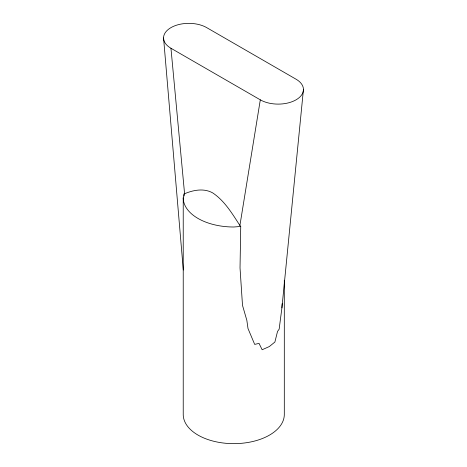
<?xml version="1.0" encoding="UTF-8"?>
<svg xmlns="http://www.w3.org/2000/svg" width="467" height="467" viewBox="0 0 467 467"><rect width="100%" height="100%" fill="white"/><g stroke="black" fill="none" stroke-linecap="round" stroke-linejoin="round"><path stroke-width="0.7" d="M184.132 196L184.132 193.834L184.582 193.741C193.385 189.993 204.009 187.979 212.765 192.935C224.691 200.938 232.227 213.67 239.904 225.479L240.733 226.472L240.026 267.906L242.501 305.342L246.845 320.344L248 328.523L254.684 344.401L259.033 343.362L262.145 349.742L269.331 346.555L274.888 342.042L277.532 331.436L279.149 329.182L281.916 307.876L303.439 89.524M281.916 307.876L282.138 303.632M239.904 225.479L260.306 99.839L170.957 48.259A25.271 14.588 0 0 1 170.957 27.623A25.271 14.588 0 0 1 206.694 27.623L296.043 79.203A25.271 14.588 0 0 1 296.043 99.839A25.271 14.588 0 0 1 260.306 99.839M284.304 280.253L284.304 414.468A50.541 29.182 0 0 1 233.763 443.65A50.541 29.182 0 0 1 183.227 414.468L183.227 197.827L184.132 193.834M240.733 226.472L233.763 227.003A50.541 29.182 0 0 1 183.227 197.827M170.957 48.259L184.582 193.741M163.561 37.938L183.303 270.019"/></g></svg>
